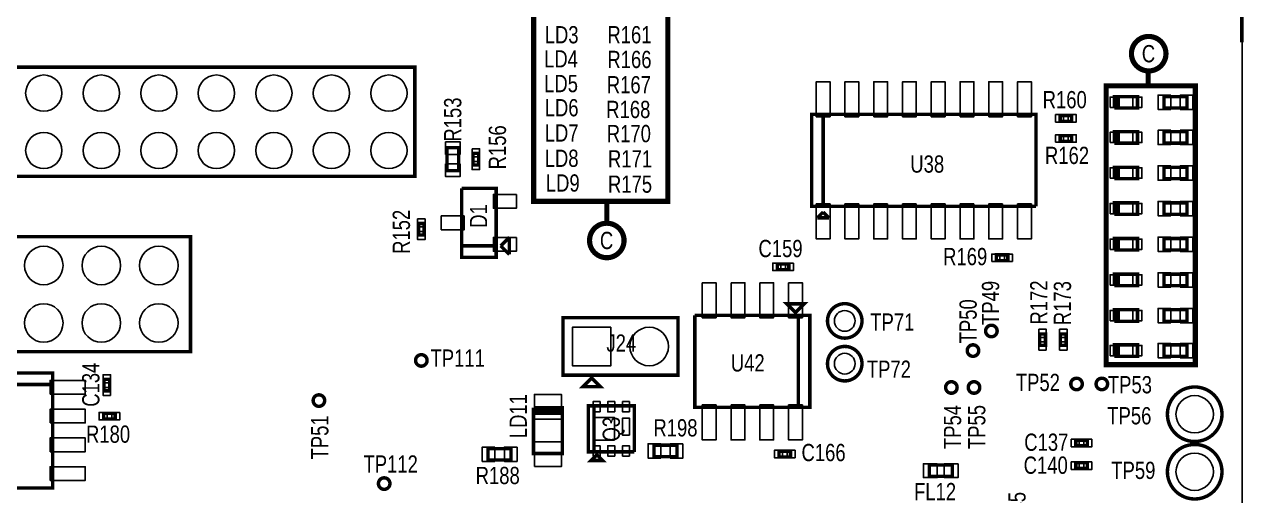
# Model space of a CAD drawing. Extents: x -458 to 3366, y -1416 to 6281.
# Drawn here: x 1080 to 3199, y 1499 to 2319 of the extents above; entities that cross this region are included whole.
import ezdxf
from ezdxf.enums import TextEntityAlignment as Align

# ---------------------------------------------------------------- set-up
doc = ezdxf.new("R2010")
doc.units = 0
for name, color, linetype in [('BG_OUTLINE', 95, 'CONTINUOUS'), ('PG_ASSEMBLY_TOP', 120, 'CONTINUOUS'), ('PIN_TOP', 140, 'CONTINUOUS'), ('RD_ASSEMBLY_TOP', 120, 'CONTINUOUS')]:
    doc.layers.add(name, color=color, linetype=linetype)

msp = doc.modelspace()

# ---------------------------------------------------------------- linework, layer by layer
at = {"layer": 'BG_OUTLINE'}
msp.add_lwpolyline([(-149.99, -150), (3196.46, -150), (3196.46, 5759.32), (-149.99, 5759.32)], close=True, dxfattribs=at)
at = {"layer": 'BG_OUTLINE', "const_width": 6}
msp.add_lwpolyline([(3196, 2288.01), (3196, 2938.01)], dxfattribs=at)
at = {"layer": 'PG_ASSEMBLY_TOP'}
for points, const_width in [([(1977, 2376), (2198, 2376), (2198, 2011), (1965, 2011), (1965, 2376), (1977, 2376)], 9), ([(1758.27, 2244.47), (368.27, 2244.47), (368.27, 2054.47), (1758.27, 2054.47), (1758.27, 2244.47)], 6), ([(3033, 2214), (3033, 2238)], 9), ([(2971, 1727), (3115, 1727), (3115, 2212), (2960, 2212), (2960, 1727), (2971, 1727)], 9), ([(2974.55, 2173.4), (3014.55, 2173.4), (3014.55, 2193.4), (2979.55, 2193.4), (2979.55, 2173.4)], 6), ([(2979.55, 2173.4), (2979.55, 2193.4), (2974.55, 2193.4), (2974.55, 2173.4)], 6), ([(3100.55, 2193.4), (3060.55, 2193.4), (3060.55, 2173.4), (3100.55, 2173.4), (3100.55, 2193.4)], 6), ([(2838.05, 2002.4), (2838.05, 2162.4), (2448.05, 2162.4), (2448.05, 2002.4), (2468.05, 2002.4), (2468.05, 2162.4)], 6), ([(2468.05, 2162.4), (2468.05, 2002.4), (2838.05, 2002.4)], 6), ([(2880.05, 2150.4), (2900.05, 2150.4), (2900.05, 2160.4), (2880.05, 2160.4), (2880.05, 2150.4)], 6), ([(2880.05, 2115.4), (2900.05, 2115.4), (2900.05, 2125.4), (2880.05, 2125.4), (2880.05, 2115.4)], 6), ([(2974.55, 2112.4), (3014.55, 2112.4), (3014.55, 2132.4), (2979.55, 2132.4), (2979.55, 2112.4)], 6), ([(2979.55, 2112.4), (2979.55, 2132.4), (2974.55, 2132.4), (2974.55, 2112.4)], 6), ([(3100.55, 2132.4), (3060.55, 2132.4), (3060.55, 2112.4), (3100.55, 2112.4), (3100.55, 2132.4)], 6), ([(1814.32, 2104.47), (1814.32, 2064.47), (1834.32, 2064.47), (1834.32, 2104.47), (1814.32, 2104.47)], 6), ([(1859.32, 2094.47), (1859.32, 2074.47), (1869.32, 2074.47), (1869.32, 2094.47), (1859.32, 2094.47)], 6), ([(2974.55, 2050.4), (3014.55, 2050.4), (3014.55, 2070.4), (2979.55, 2070.4), (2979.55, 2050.4)], 6), ([(2979.55, 2050.4), (2979.55, 2070.4), (2974.55, 2070.4), (2974.55, 2050.4)], 6), ([(3100.55, 2070.4), (3060.55, 2070.4), (3060.55, 2050.4), (3100.55, 2050.4), (3100.55, 2070.4)], 6), ([(1839.6, 2033.62), (1839.6, 1933.62), (1899.6, 1933.62)], 6), ([(1899.6, 1933.62), (1839.6, 1933.62), (1839.6, 1913.62), (1899.6, 1913.62), (1899.6, 2033.62), (1839.6, 2033.62)], 6), ([(2092, 2009), (2092, 1974)], 9), ([(2468.05, 1992.4), (2458.05, 1982.4)], 6), ([(2478.05, 1982.4), (2468.05, 1992.4)], 6), ([(2974.55, 1988.4), (3014.55, 1988.4), (3014.55, 2008.4), (2979.55, 2008.4), (2979.55, 1988.4)], 6), ([(2979.55, 1988.4), (2979.55, 2008.4), (2974.55, 2008.4), (2974.55, 1988.4)], 6), ([(3100.55, 2008.4), (3060.55, 2008.4), (3060.55, 1988.4), (3100.55, 1988.4), (3100.55, 2008.4)], 6), ([(1764.6, 1972.6), (1764.6, 1952.6), (1774.6, 1952.6), (1774.6, 1972.6), (1764.6, 1972.6)], 6), ([(2458.05, 1982.4), (2478.05, 1982.4)], 6), ([(358.27, 1749.47), (1368.27, 1749.47), (1368.27, 1949.47), (358.27, 1949.47), (358.27, 1749.47)], 6), ([(1922.6, 1948.62), (1907.6, 1933.62)], 6), ([(1922.6, 1918.62), (1922.6, 1948.62)], 6), ([(1907.6, 1933.62), (1922.6, 1918.62)], 6), ([(2974.55, 1926.4), (3014.55, 1926.4), (3014.55, 1946.4), (2979.55, 1946.4), (2979.55, 1926.4)], 6), ([(2979.55, 1926.4), (2979.55, 1946.4), (2974.55, 1946.4), (2974.55, 1926.4)], 6), ([(3100.55, 1946.4), (3060.55, 1946.4), (3060.55, 1926.4), (3100.55, 1926.4), (3100.55, 1946.4)], 6), ([(2769.07, 1907.9), (2789.07, 1907.9), (2789.07, 1917.9), (2769.07, 1917.9), (2769.07, 1907.9)], 6), ([(2408.38, 1902.07), (2388.38, 1902.07), (2388.38, 1892.07), (2408.38, 1892.07), (2408.38, 1902.07)], 6), ([(2974.55, 1864.4), (3014.55, 1864.4), (3014.55, 1884.4), (2979.55, 1884.4), (2979.55, 1864.4)], 6), ([(2979.55, 1864.4), (2979.55, 1884.4), (2974.55, 1884.4), (2974.55, 1864.4)], 6), ([(3100.55, 1884.4), (3060.55, 1884.4), (3060.55, 1864.4), (3100.55, 1864.4), (3100.55, 1884.4)], 6), ([(2419.97, 1817.74), (2434.97, 1832.74), (2404.97, 1832.74), (2419.97, 1817.74)], 6), ([(2974.55, 1802.4), (3014.55, 1802.4), (3014.55, 1822.4), (2979.55, 1822.4), (2979.55, 1802.4)], 6), ([(2979.55, 1802.4), (2979.55, 1822.4), (2974.55, 1822.4), (2974.55, 1802.4)], 6), ([(3100.55, 1822.4), (3060.55, 1822.4), (3060.55, 1802.4), (3100.55, 1802.4), (3100.55, 1822.4)], 6), ([(2215.67, 1808.54), (2015.67, 1808.54), (2015.67, 1708.54), (2215.67, 1708.54), (2215.67, 1808.54)], 6), ([(2244.97, 1812.74), (2244.97, 1652.74), (2444.97, 1652.74), (2444.97, 1812.74), (2424.97, 1812.74), (2424.97, 1652.74)], 6), ([(2424.97, 1652.74), (2424.97, 1812.74), (2244.97, 1812.74)], 6), ([(2854.55, 1760.4), (2854.55, 1780.4), (2844.55, 1780.4), (2844.55, 1760.4), (2854.55, 1760.4)], 6), ([(2890.55, 1760.4), (2890.55, 1780.4), (2880.55, 1780.4), (2880.55, 1760.4), (2890.55, 1760.4)], 6), ([(2974.55, 1741.4), (3014.55, 1741.4), (3014.55, 1761.4), (2979.55, 1761.4), (2979.55, 1741.4)], 6), ([(2979.55, 1741.4), (2979.55, 1761.4), (2974.55, 1761.4), (2974.55, 1741.4)], 6), ([(3100.55, 1761.4), (3060.55, 1761.4), (3060.55, 1741.4), (3100.55, 1741.4), (3100.55, 1761.4)], 6), ([(968.55, 1512.39), (1128.55, 1512.39), (1128.55, 1712.39), (968.55, 1712.39), (968.55, 1692.39), (1128.55, 1692.39)], 6), ([(1227.85, 1681.41), (1227.85, 1701.41), (1217.85, 1701.41), (1217.85, 1681.41), (1227.85, 1681.41)], 6), ([(2065.67, 1703.54), (2080.67, 1688.54), (2050.67, 1688.54), (2065.67, 1703.54)], 6), ([(1128.55, 1692.39), (968.55, 1692.39), (968.55, 1512.39)], 6), ([(1964.58, 1652.25), (1964.58, 1572.25), (2014.58, 1572.25), (2014.58, 1647.25)], 6), ([(2014.58, 1647.25), (2014.58, 1642.25), (1964.58, 1642.25), (1964.58, 1647.25), (2014.58, 1647.25), (2014.58, 1652.25), (1964.58, 1652.25)], 6), ([(2139.78, 1575.2), (2139.78, 1655.2), (2059.78, 1655.2), (2059.78, 1575.2), (2069.78, 1575.2), (2069.78, 1655.2)], 6), ([(2069.78, 1655.2), (2069.78, 1575.2), (2139.78, 1575.2)], 6), ([(1237.37, 1642.39), (1217.37, 1642.39), (1217.37, 1632.39), (1237.37, 1632.39), (1237.37, 1642.39)], 6), ([(2214.08, 1586.81), (2174.08, 1586.81), (2174.08, 1566.81), (2214.08, 1566.81), (2214.08, 1586.81)], 6), ([(2927.35, 1595.61), (2907.35, 1595.61), (2907.35, 1585.61), (2927.35, 1585.61), (2927.35, 1595.61)], 6), ([(1925.63, 1580.91), (1885.63, 1580.91), (1885.63, 1560.91), (1925.63, 1560.91), (1925.63, 1580.91)], 6), ([(2074.78, 1570.2), (2064.78, 1560.2), (2084.78, 1560.2), (2074.78, 1570.2)], 6), ([(2411.34, 1576.41), (2391.34, 1576.41), (2391.34, 1566.41), (2411.34, 1566.41), (2411.34, 1576.41)], 6), ([(2692.55, 1552.4), (2652.55, 1552.4), (2652.55, 1532.4), (2692.55, 1532.4), (2692.55, 1552.4)], 6), ([(2927.35, 1556.24), (2907.35, 1556.24), (2907.35, 1546.24), (2927.35, 1546.24), (2927.35, 1556.24)], 6)]:
    msp.add_lwpolyline(points, dxfattribs=dict(at, const_width=const_width))
for points, const_width in [([(3064, 2268, 1), (3004, 2268, 1), (3064, 2268)], 9), ([(2122, 1943, 1), (2062, 1943, 1), (2122, 1943)], 9), ([(2535.63, 1803.03, 1), (2475.63, 1803.03, 1), (2535.63, 1803.03)], 6), ([(2770.55, 1785.51, 1), (2750.55, 1785.51, 1), (2770.55, 1785.51)], 6), ([(2535.63, 1728.63, 1), (2475.63, 1728.63, 1), (2535.63, 1728.63)], 6), ([(2738.55, 1751.4, 1), (2718.55, 1751.4, 1), (2738.55, 1751.4)], 6), ([(1779.57, 1734.28, 1), (1759.57, 1734.28, 1), (1779.57, 1734.28)], 6), ([(2700.97, 1687.2, 1), (2680.97, 1687.2, 1), (2700.97, 1687.2)], 6), ([(2740.34, 1687.2, 1), (2720.34, 1687.2, 1), (2740.34, 1687.2)], 6), ([(2918.55, 1693.3, 1), (2898.55, 1693.3, 1), (2918.55, 1693.3)], 6), ([(2962.55, 1693.3, 1), (2942.55, 1693.3, 1), (2962.55, 1693.3)], 6), ([(1601.55, 1664.4, 1), (1581.55, 1664.4, 1), (1601.55, 1664.4)], 6), ([(3161.39, 1640.62, 1), (3066.53, 1640.62, 1), (3161.39, 1640.62)], 6), ([(3161.39, 1540.62, 1), (3066.53, 1540.62, 1), (3161.39, 1540.62)], 6), ([(1715, 1520, 1), (1695, 1520, 1), (1715, 1520)], 6)]:
    msp.add_lwpolyline(points, format="xyb", dxfattribs=dict(at, const_width=const_width))
at = {"layer": 'PIN_TOP'}
for points in [[(2456.05, 2158.2), (2456.05, 2219.2), (2480.05, 2219.2), (2480.05, 2158.2)], [(2506.05, 2158.2), (2506.05, 2219.2), (2530.05, 2219.2), (2530.05, 2158.2)], [(2556.05, 2158.2), (2556.05, 2219.2), (2580.05, 2219.2), (2580.05, 2158.2)], [(2606.05, 2158.2), (2606.05, 2219.2), (2630.05, 2219.2), (2630.05, 2158.2)], [(2656.05, 2158.2), (2656.05, 2219.2), (2680.05, 2219.2), (2680.05, 2158.2)], [(2706.05, 2158.2), (2706.05, 2219.2), (2730.05, 2219.2), (2730.05, 2158.2)], [(2756.05, 2158.2), (2756.05, 2219.2), (2780.05, 2219.2), (2780.05, 2158.2)], [(2806.05, 2158.2), (2806.05, 2219.2), (2830.05, 2219.2), (2830.05, 2158.2)], [(2966.87, 2174.4), (2966.87, 2192.4), (2982.87, 2192.4), (2982.87, 2174.4)], [(3006.23, 2174.4), (3006.23, 2192.4), (3022.23, 2192.4), (3022.23, 2174.4)], [(3072.26, 2195.9), (3072.26, 2170.9), (3050.26, 2170.9), (3050.26, 2195.9)], [(3110.84, 2195.9), (3110.84, 2170.9), (3088.84, 2170.9), (3088.84, 2195.9)], [(2872.03, 2148.9), (2872.03, 2161.9), (2886.03, 2161.9), (2886.03, 2148.9)], [(2894.07, 2148.9), (2894.07, 2161.9), (2908.07, 2161.9), (2908.07, 2148.9)], [(2872.03, 2113.9), (2872.03, 2126.9), (2886.03, 2126.9), (2886.03, 2113.9)], [(2894.07, 2113.9), (2894.07, 2126.9), (2908.07, 2126.9), (2908.07, 2113.9)], [(2966.87, 2113.4), (2966.87, 2131.4), (2982.87, 2131.4), (2982.87, 2113.4)], [(3006.23, 2113.4), (3006.23, 2131.4), (3022.23, 2131.4), (3022.23, 2113.4)], [(3072.26, 2134.9), (3072.26, 2109.9), (3050.26, 2109.9), (3050.26, 2134.9)], [(3110.84, 2134.9), (3110.84, 2109.9), (3088.84, 2109.9), (3088.84, 2134.9)], [(1811.82, 2114.76), (1836.82, 2114.76), (1836.82, 2092.76), (1811.82, 2092.76)], [(1857.82, 2102.49), (1870.82, 2102.49), (1870.82, 2088.49), (1857.82, 2088.49)], [(1857.82, 2080.45), (1870.82, 2080.45), (1870.82, 2066.45), (1857.82, 2066.45)], [(1811.82, 2076.18), (1836.82, 2076.18), (1836.82, 2054.18), (1811.82, 2054.18)], [(2966.87, 2051.4), (2966.87, 2069.4), (2982.87, 2069.4), (2982.87, 2051.4)], [(3006.23, 2051.4), (3006.23, 2069.4), (3022.23, 2069.4), (3022.23, 2051.4)], [(3072.26, 2072.9), (3072.26, 2047.9), (3050.26, 2047.9), (3050.26, 2072.9)], [(3110.84, 2072.9), (3110.84, 2047.9), (3088.84, 2047.9), (3088.84, 2072.9)], [(1934.88, 2023.02), (1934.88, 1999.02), (1894.88, 1999.02), (1894.88, 2023.02)], [(2480.05, 2006.6), (2480.05, 1945.6), (2456.05, 1945.6), (2456.05, 2006.6)], [(2530.05, 2006.6), (2530.05, 1945.6), (2506.05, 1945.6), (2506.05, 2006.6)], [(2580.05, 2006.6), (2580.05, 1945.6), (2556.05, 1945.6), (2556.05, 2006.6)], [(2630.05, 2006.6), (2630.05, 1945.6), (2606.05, 1945.6), (2606.05, 2006.6)], [(2680.05, 2006.6), (2680.05, 1945.6), (2656.05, 1945.6), (2656.05, 2006.6)], [(2730.05, 2006.6), (2730.05, 1945.6), (2706.05, 1945.6), (2706.05, 2006.6)], [(2780.05, 2006.6), (2780.05, 1945.6), (2756.05, 1945.6), (2756.05, 2006.6)], [(2830.05, 2006.6), (2830.05, 1945.6), (2806.05, 1945.6), (2806.05, 2006.6)], [(2966.87, 1989.4), (2966.87, 2007.4), (2982.87, 2007.4), (2982.87, 1989.4)], [(3006.23, 1989.4), (3006.23, 2007.4), (3022.23, 2007.4), (3022.23, 1989.4)], [(3072.26, 2010.9), (3072.26, 1985.9), (3050.26, 1985.9), (3050.26, 2010.9)], [(3110.84, 2010.9), (3110.84, 1985.9), (3088.84, 1985.9), (3088.84, 2010.9)], [(1763.1, 1980.62), (1776.1, 1980.62), (1776.1, 1966.62), (1763.1, 1966.62)], [(1844.32, 1985.62), (1844.32, 1961.62), (1804.32, 1961.62), (1804.32, 1985.62)], [(1763.1, 1958.58), (1776.1, 1958.58), (1776.1, 1944.58), (1763.1, 1944.58)], [(1934.88, 1948.22), (1934.88, 1924.22), (1894.88, 1924.22), (1894.88, 1948.22)], [(2966.87, 1927.4), (2966.87, 1945.4), (2982.87, 1945.4), (2982.87, 1927.4)], [(3006.23, 1927.4), (3006.23, 1945.4), (3022.23, 1945.4), (3022.23, 1927.4)], [(3072.26, 1948.9), (3072.26, 1923.9), (3050.26, 1923.9), (3050.26, 1948.9)], [(3110.84, 1948.9), (3110.84, 1923.9), (3088.84, 1923.9), (3088.84, 1948.9)], [(2761.05, 1906.4), (2761.05, 1919.4), (2775.05, 1919.4), (2775.05, 1906.4)], [(2783.09, 1906.4), (2783.09, 1919.4), (2797.09, 1919.4), (2797.09, 1906.4)], [(2394.36, 1903.57), (2394.36, 1890.57), (2380.36, 1890.57), (2380.36, 1903.57)], [(2416.4, 1903.57), (2416.4, 1890.57), (2402.4, 1890.57), (2402.4, 1903.57)], [(3072.26, 1886.9), (3072.26, 1861.9), (3050.26, 1861.9), (3050.26, 1886.9)], [(3110.84, 1886.9), (3110.84, 1861.9), (3088.84, 1861.9), (3088.84, 1886.9)], [(2257.97, 1869.54), (2281.97, 1869.54), (2281.97, 1808.54), (2257.97, 1808.54)], [(2307.97, 1869.54), (2331.97, 1869.54), (2331.97, 1808.54), (2307.97, 1808.54)], [(2357.97, 1869.54), (2381.97, 1869.54), (2381.97, 1808.54), (2357.97, 1808.54)], [(2407.97, 1869.54), (2431.97, 1869.54), (2431.97, 1808.54), (2407.97, 1808.54)], [(2966.87, 1865.4), (2966.87, 1883.4), (2982.87, 1883.4), (2982.87, 1865.4)], [(3006.23, 1865.4), (3006.23, 1883.4), (3022.23, 1883.4), (3022.23, 1865.4)], [(3072.26, 1824.9), (3072.26, 1799.9), (3050.26, 1799.9), (3050.26, 1824.9)], [(3110.84, 1824.9), (3110.84, 1799.9), (3088.84, 1799.9), (3088.84, 1824.9)], [(2966.87, 1803.4), (2966.87, 1821.4), (2982.87, 1821.4), (2982.87, 1803.4)], [(3006.23, 1803.4), (3006.23, 1821.4), (3022.23, 1821.4), (3022.23, 1803.4)], [(2099.17, 1792.04), (2099.17, 1725.04), (2032.17, 1725.04), (2032.17, 1792.04)], [(2856.05, 1774.42), (2843.05, 1774.42), (2843.05, 1788.42), (2856.05, 1788.42)], [(2892.05, 1774.42), (2879.05, 1774.42), (2879.05, 1788.42), (2892.05, 1788.42)], [(2856.05, 1752.38), (2843.05, 1752.38), (2843.05, 1766.38), (2856.05, 1766.38)], [(2892.05, 1752.38), (2879.05, 1752.38), (2879.05, 1766.38), (2892.05, 1766.38)], [(2966.87, 1742.4), (2966.87, 1760.4), (2982.87, 1760.4), (2982.87, 1742.4)], [(3006.23, 1742.4), (3006.23, 1760.4), (3022.23, 1760.4), (3022.23, 1742.4)], [(3072.26, 1763.9), (3072.26, 1738.9), (3050.26, 1738.9), (3050.26, 1763.9)], [(3110.84, 1763.9), (3110.84, 1738.9), (3088.84, 1738.9), (3088.84, 1763.9)], [(1124.35, 1675.39), (1124.35, 1699.39), (1185.35, 1699.39), (1185.35, 1675.39)], [(1229.35, 1695.43), (1216.35, 1695.43), (1216.35, 1709.43), (1229.35, 1709.43)], [(1229.35, 1673.39), (1216.35, 1673.39), (1216.35, 1687.39), (1229.35, 1687.39)], [(1966.08, 1632.09), (1966.08, 1675.09), (2013.08, 1675.09), (2013.08, 1632.09)], [(2080.19, 1644.59), (2068.19, 1644.59), (2068.19, 1662.59), (2080.19, 1662.59)], [(2105.78, 1644.59), (2093.78, 1644.59), (2093.78, 1662.59), (2105.78, 1662.59)], [(2131.37, 1644.59), (2119.37, 1644.59), (2119.37, 1662.59), (2131.37, 1662.59)], [(2257.97, 1656.94), (2281.97, 1656.94), (2281.97, 1595.94), (2257.97, 1595.94)], [(2307.97, 1656.94), (2331.97, 1656.94), (2331.97, 1595.94), (2307.97, 1595.94)], [(2357.97, 1656.94), (2381.97, 1656.94), (2381.97, 1595.94), (2357.97, 1595.94)], [(2407.97, 1656.94), (2431.97, 1656.94), (2431.97, 1595.94), (2407.97, 1595.94)], [(1124.35, 1625.39), (1124.35, 1649.39), (1185.35, 1649.39), (1185.35, 1625.39)], [(1223.35, 1643.89), (1223.35, 1630.89), (1209.35, 1630.89), (1209.35, 1643.89)], [(1245.39, 1643.89), (1245.39, 1630.89), (1231.39, 1630.89), (1231.39, 1643.89)], [(2105.48, 1595.7), (2068.48, 1595.7), (2068.48, 1634.7), (2105.48, 1634.7)], [(2131.37, 1603.94), (2119.37, 1603.94), (2119.37, 1633.94), (2131.37, 1633.94)], [(1124.35, 1575.39), (1124.35, 1599.39), (1185.35, 1599.39), (1185.35, 1575.39)], [(1966.08, 1549.41), (1966.08, 1592.41), (2013.08, 1592.41), (2013.08, 1549.41)], [(2913.33, 1597.11), (2913.33, 1584.11), (2899.33, 1584.11), (2899.33, 1597.11)], [(2935.37, 1597.11), (2935.37, 1584.11), (2921.37, 1584.11), (2921.37, 1597.11)], [(1897.34, 1583.41), (1897.34, 1558.41), (1875.34, 1558.41), (1875.34, 1583.41)], [(1935.92, 1583.41), (1935.92, 1558.41), (1913.92, 1558.41), (1913.92, 1583.41)], [(2080.19, 1567.81), (2068.19, 1567.81), (2068.19, 1585.81), (2080.19, 1585.81)], [(2105.78, 1567.81), (2093.78, 1567.81), (2093.78, 1585.81), (2105.78, 1585.81)], [(2131.37, 1567.81), (2119.37, 1567.81), (2119.37, 1585.81), (2131.37, 1585.81)], [(2185.79, 1589.31), (2185.79, 1564.31), (2163.79, 1564.31), (2163.79, 1589.31)], [(2224.37, 1589.31), (2224.37, 1564.31), (2202.37, 1564.31), (2202.37, 1589.31)], [(2397.32, 1577.91), (2397.32, 1564.91), (2383.32, 1564.91), (2383.32, 1577.91)], [(2419.36, 1577.91), (2419.36, 1564.91), (2405.36, 1564.91), (2405.36, 1577.91)], [(1124.35, 1525.39), (1124.35, 1549.39), (1185.35, 1549.39), (1185.35, 1525.39)], [(2666.44, 1554.4), (2666.44, 1530.4), (2642.44, 1530.4), (2642.44, 1554.4)], [(2702.66, 1554.4), (2702.66, 1530.4), (2678.66, 1530.4), (2678.66, 1554.4)], [(2913.33, 1557.74), (2913.33, 1544.74), (2899.33, 1544.74), (2899.33, 1557.74)], [(2935.37, 1557.74), (2935.37, 1544.74), (2921.37, 1544.74), (2921.37, 1557.74)]]:
    msp.add_lwpolyline(points, close=True, dxfattribs=at)
for centre, radius in [((1113.27, 2199.47), 31.5), ((1213.27, 2199.47), 31.5), ((1313.27, 2199.47), 31.5), ((1413.27, 2199.47), 31.5), ((1513.27, 2199.47), 31.5), ((1613.27, 2199.47), 31.5), ((1713.27, 2199.47), 31.5), ((1113.27, 2099.47), 31.5), ((1213.27, 2099.47), 31.5), ((1313.27, 2099.47), 31.5), ((1413.27, 2099.47), 31.5), ((1513.27, 2099.47), 31.5), ((1613.27, 2099.47), 31.5), ((1713.27, 2099.47), 31.5), ((1113.27, 1899.47), 33.5), ((1213.27, 1899.47), 33.5), ((1313.27, 1899.47), 33.5), ((1113.27, 1799.47), 33.5), ((1213.27, 1799.47), 33.5), ((1313.27, 1799.47), 33.5), ((2505.63, 1803.03), 18), ((2165.67, 1758.54), 33.5), ((2760.55, 1785.51), 9), ((2728.55, 1751.4), 9), ((1769.57, 1734.28), 9), ((2505.63, 1728.63), 18), ((2690.97, 1687.2), 9), ((2730.34, 1687.2), 9), ((2908.55, 1693.3), 9), ((2952.55, 1693.3), 9), ((1591.55, 1664.4), 9), ((3113.96, 1640.62), 32.5), ((3113.96, 1540.62), 32.5), ((1705, 1520), 9)]:
    msp.add_circle(centre, radius, dxfattribs=at)

# ---------------------------------------------------------------- texts
at = {"layer": 'PG_ASSEMBLY_TOP', "width": 0.8}
for p in [(3022, 2253), (2080, 1928)]:
    msp.add_text('C', height=30, dxfattribs=at).set_placement(p)
at = {"layer": 'RD_ASSEMBLY_TOP', "width": 0.8}
for s, p in [('LD3', (1984, 2286)), ('R161', (2093, 2286)), ('LD4', (1983, 2244)), ('R166', (2093, 2243)), ('LD5', (1983, 2201)), ('R167', (2092, 2199)), ('LD6', (1984, 2159)), ('R168', (2091, 2156)), ('LD7', (1984, 2115)), ('R170', (2092, 2114)), ('LD8', (1984, 2071)), ('R171', (2094, 2070)), ('LD9', (1986, 2028)), ('R175', (2094, 2026)), ('TP71', (2550, 1786)), ('J24', (2091.33, 1749.46)), ('TP111', (1785.57, 1723.28)), ('TP72', (2544, 1704)), ('TP52', (2803, 1681)), ('TP53', (2963, 1677)), ('TP56', (2962, 1623)), ('R198', (2173, 1602.02)), ('TP112', (1669, 1539)), ('R188', (1864, 1519.08)), ('TP59', (2969, 1528)), ('FL12', (2626, 1491))]:
    msp.add_text(s, height=30, dxfattribs=at).set_placement(p)
for s, p in [('R153', (1839.08, 2114.98)), ('D1', (1884, 1965.07)), ('TP49', (2774, 1796)), ('TP50', (2735, 1764)), ('LD11', (1953, 1599)), ('TP54', (2708, 1580)), ('TP55', (2750, 1580)), ('TP51', (1608, 1562)), ('Q3', (2114.78, 1593.2))]:
    msp.add_text(s, height=30, rotation=90, dxfattribs=at).set_placement(p)
for s, p in [('R160', (2888, 2173)), ('R162', (2892, 2076)), ('U38', (2649, 2061)), ('C159', (2394, 1914)), ('R169', (2715, 1900)), ('U42', (2337, 1715)), ('R180', (1225, 1591)), ('C137', (2856, 1577)), ('C166', (2468.78, 1559)), ('C140', (2855, 1537))]:
    msp.add_text(s, height=30, dxfattribs=at).set_placement(p, align=Align.CENTER)
for s, p in [('R156', (1916.77, 2105.07)), ('R152', (1749.85, 1958)), ('R172', (2858, 1835)), ('R173', (2899, 1834)), ('C134', (1210, 1692)), ('C145', (2820, 1467))]:
    msp.add_text(s, height=30, rotation=90, dxfattribs=at).set_placement(p, align=Align.CENTER)

doc.saveas('drawing.dxf')
